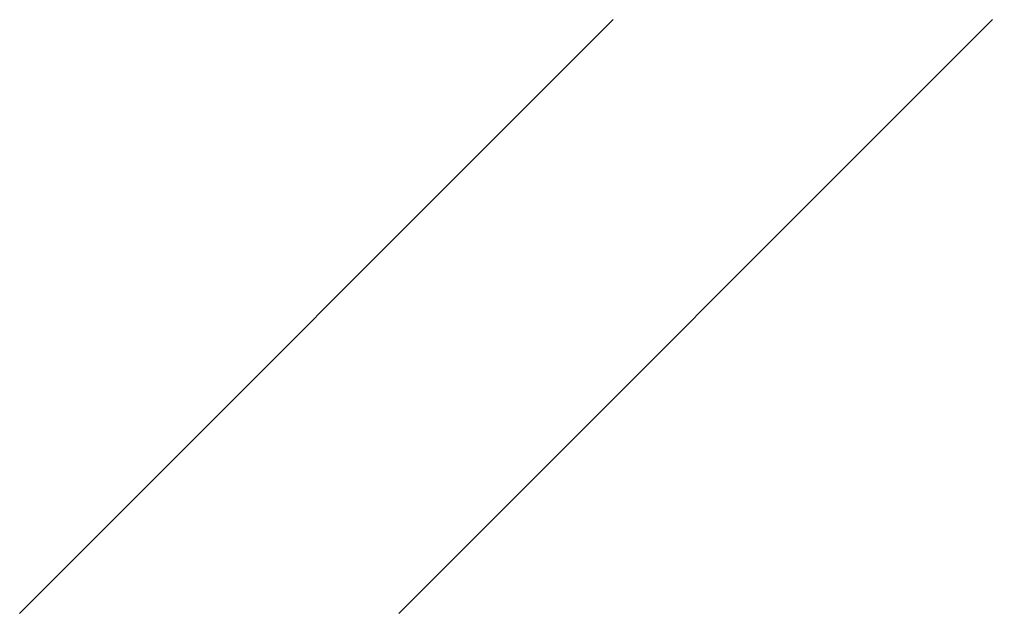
# Model space of a CAD drawing. Header units: millimetres. Extents: x -5.4 to 5.9, y -3.4 to 3.5.
import ezdxf

# ---------------------------------------------------------------- set-up
doc = ezdxf.new("R2010")
doc.units = ezdxf.units.MM
doc.linetypes.add('XKITLINE00', pattern=[0])

msp = doc.modelspace()

# ---------------------------------------------------------------- linework, layer by layer
at = {"color": 3, "linetype": 'XKITLINE00'}
for p, q in [((-5.419, -3.371), (1.459, 3.508)), ((-1.024, -3.371), (5.855, 3.508))]:
    msp.add_line(p, q, dxfattribs=at)

doc.saveas('drawing.dxf')
